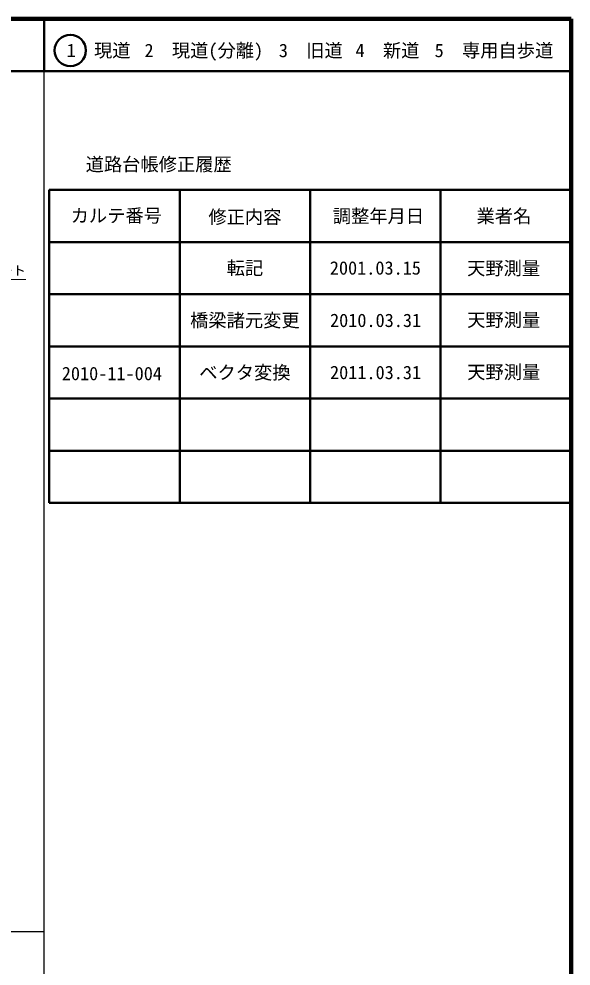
# Model space of a CAD drawing. Units: millimetres on the paper, enlarged 1000 times. Extents: x 40000 to 680000, y 20000 to 380000.
# Drawn here: x 574190 to 680000, y 198357 to 380000 of the extents above; entities that cross this region are included whole.
import ezdxf
from ezdxf.enums import TextEntityAlignment as Align

# ---------------------------------------------------------------- set-up
doc = ezdxf.new("R2010")
doc.units = ezdxf.units.MM
doc.header["$LTSCALE"] = 1000
for name, color, linetype, lineweight in [('M-STR-HTXT', 7, 'Continuous', 13), ('M-TTL', 2, 'Continuous', 140), ('M-TTL-BAND', 7, 'Continuous', 25), ('M-TTL-FRAM', 2, 'Continuous', 50), ('M-TTL-LINE', 7, 'Continuous', 50)]:
    doc.layers.add(name, color=color, linetype=linetype, lineweight=lineweight)
doc.layers.add('M-TTL-TXT', color=7, linetype='Continuous')
doc.styles.add('ＭＳ ゴシック', font='')
doc.styles.get('ＭＳ ゴシック').set_extended_font_data('MS Gothic')

msp = doc.modelspace()

# ---------------------------------------------------------------- linework, layer by layer
at = {"layer": 'M-STR-HTXT'}
msp.add_lwpolyline([(525000, 306000), (553000, 330000), (575500, 330000)], dxfattribs=at)
at = {"layer": 'M-TTL'}
for p, q in [((680000, 380000), (40000, 380000)), ((680000, 20000), (680000, 380000))]:
    msp.add_line(p, q, dxfattribs=at)
at = {"layer": 'M-TTL-BAND'}
for p, q in [((579000, 20000), (579000, 370000)), ((40000, 205000), (579000, 205000))]:
    msp.add_line(p, q, dxfattribs=at)
at = {"layer": 'M-TTL-FRAM'}
for p, q in [((580000, 347197), (580000, 287197)), ((580000, 347197), (680000, 347197)), ((580000, 287197), (680000, 287197))]:
    msp.add_line(p, q, dxfattribs=at)
at = {"layer": 'M-TTL-LINE'}
for p, q in [((579000, 380000), (579000, 370000)), ((40000, 370000), (680000, 370000)), ((605000, 347197), (605000, 287197)), ((630000, 347197), (630000, 287197)), ((655000, 347197), (655000, 287197)), ((580000, 337197), (680000, 337197)), ((580000, 327197), (680000, 327197)), ((580000, 317197), (680000, 317197)), ((580000, 307197), (680000, 307197)), ((580000, 297197), (680000, 297197))]:
    msp.add_line(p, q, dxfattribs=at)
msp.add_circle((584031, 373958), 3000, dxfattribs=at)

# ---------------------------------------------------------------- texts
at = {"layer": 'M-STR-HTXT', "style": 'ＭＳ ゴシック'}
msp.add_text('ボックスカルバート', height=1833, dxfattribs=at).set_placement((553000, 331750), align=Align.MIDDLE_LEFT)
at = {"layer": 'M-TTL-TXT', "style": 'ＭＳ ゴシック'}
for s, p in [('1\u3000現道', (589448, 373958)), ('2\u3000現道(分離)', (609619, 373958)), ('3\u3000旧道', (630121, 373958)), ('4\u3000新道', (644824, 373958)), ('5\u3000専用自歩道', (665228, 373958)), ('道路台帳修正履歴', (600968, 352113)), ('カルテ番号', (592839, 342277)), ('修正内容', (617509, 342023)), ('調整年月日', (643089, 342197)), ('業者名', (667134, 342197)), ('転記', (617500, 332245)), ('2001.03.15', (642500, 332245)), ('天野測量', (667077, 332189)), ('橋梁諸元変更', (617488, 322199)), ('2010.03.31', (642535, 322199)), ('天野測量', (667096, 322280)), ('2010-11-004', (592000, 312000)), ('ベクタ変換', (617488, 312199)), ('2011.03.31', (642535, 312199)), ('天野測量', (667096, 312280))]:
    msp.add_text(s, height=2566, dxfattribs=at).set_placement(p, align=Align.MIDDLE_CENTER)

doc.saveas('drawing.dxf')
